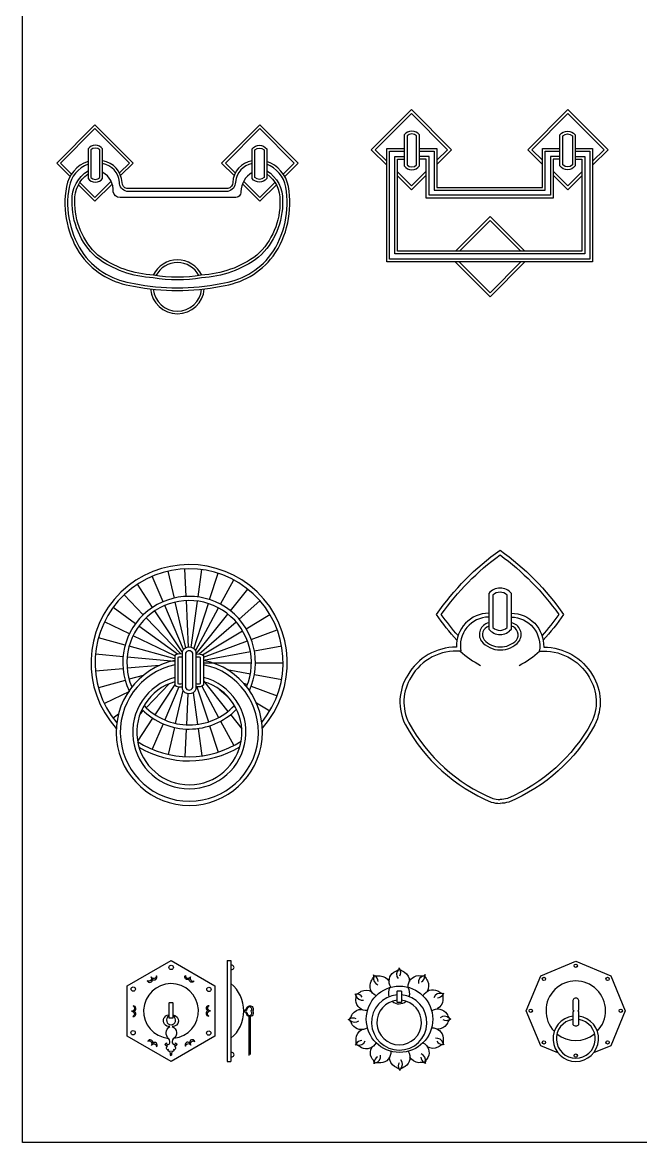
# Model space of a CAD drawing. Header units: millimetres. Extents: x -159346 to -157016, y -80163 to -78851.
# Drawn here: x -159346 to -158968, y -80163 to -79479 of the extents above; entities that cross this region are included whole.
import ezdxf

# ---------------------------------------------------------------- set-up
doc = ezdxf.new("R2010")
doc.units = ezdxf.units.MM
doc.header["$LTSCALE"] = 2
doc.header["$MEASUREMENT"] = 0
doc.layers.add('3', color=3, linetype='CONTINUOUS')
doc.layers.add('4', color=4, linetype='CONTINUOUS')
doc.layers.add('标注', color=7, linetype='CONTINUOUS', lineweight=25)

msp = doc.modelspace()

# ---------------------------------------------------------------- linework, layer by layer
at = {"layer": '3', "color": 0}
for p, q in [((-159252.94, -79830.86), (-159256.7, -79814.39)), ((-159245.74, -79829.89), (-159246.5, -79813.01)), ((-159238.49, -79830.21), (-159236.22, -79813.47)), ((-159231.41, -79831.83), (-159226.19, -79815.76)), ((-159266.24, -79836.55), (-159275.54, -79822.45)), ((-159259.84, -79833.11), (-159266.48, -79817.57)), ((-159224.74, -79834.68), (-159216.73, -79819.81)), ((-159271.91, -79841.07), (-159283.59, -79828.86)), ((-159218.68, -79838.68), (-159208.14, -79825.47)), ((-159276.69, -79846.54), (-159290.36, -79836.61)), ((-159247.35, -79862.33), (-159258.85, -79835.42)), ((-159245.98, -79861.33), (-159252.38, -79833.32)), ((-159244.35, -79860.88), (-159245.63, -79832.41)), ((-159242.67, -79861.04), (-159238.83, -79832.71)), ((-159241.14, -79861.77), (-159232.19, -79834.23)), ((-159239.97, -79862.99), (-159225.93, -79836.9)), ((-159213.43, -79843.7), (-159200.71, -79832.58)), ((-159249.06, -79864.98), (-159270.17, -79842.89)), ((-159248.27, -79863.76), (-159264.85, -79838.65)), ((-159239.58, -79864.9), (-159220.25, -79840.65)), ((-159209.16, -79849.57), (-159194.66, -79840.91)), ((-159280.41, -79852.77), (-159295.63, -79845.44)), ((-159251.05, -79865.17), (-159274.65, -79848.02)), ((-159237.8, -79864.99), (-159215.33, -79845.36)), ((-159235.84, -79865.52), (-159211.33, -79850.87)), ((-159206.01, -79856.11), (-159190.2, -79850.18)), ((-159282.96, -79859.57), (-159299.25, -79855.08)), ((-159252.75, -79866.1), (-159278.14, -79853.87)), ((-159235.11, -79867.03), (-159208.37, -79857)), ((-159284.26, -79866.71), (-159301.08, -79865.2)), ((-159252.75, -79867.91), (-159280.53, -79860.24)), ((-159235.11, -79868.74), (-159206.56, -79863.56)), ((-159204.08, -79863.11), (-159187.46, -79860.1)), ((-159252.75, -79869.55), (-159281.75, -79866.94)), ((-159262, -79871.97), (-159281.75, -79873.75)), ((-159235.11, -79870.34), (-159205.95, -79870.34)), ((-159203.43, -79870.34), (-159186.54, -79870.34)), ((-159284.26, -79873.97), (-159301.08, -79875.49)), ((-159271.94, -79878.07), (-159280.53, -79880.45)), ((-159220.65, -79874.57), (-159206.56, -79877.12)), ((-159204.08, -79877.57), (-159187.46, -79880.59)), ((-159282.96, -79881.12), (-159299.25, -79885.61)), ((-159256.21, -79883.2), (-159270.17, -79897.79)), ((-159252.75, -79883.71), (-159264.85, -79902.04)), ((-159250.21, -79885.04), (-159258.85, -79905.26)), ((-159239.15, -79885.04), (-159232.19, -79906.46)), ((-159236.21, -79884.69), (-159225.93, -79903.79)), ((-159235.11, -79881.4), (-159220.25, -79900.03)), ((-159210.66, -79882.83), (-159208.37, -79883.69)), ((-159206.01, -79884.57), (-159190.2, -79890.51)), ((-159280.41, -79887.91), (-159295.63, -79895.24)), ((-159247.78, -79887.21), (-159252.38, -79907.37)), ((-159244.77, -79889.11), (-159245.63, -79908.28)), ((-159241.47, -79888.5), (-159238.83, -79907.98)), ((-159225.52, -79886.42), (-159220.17, -79891.1)), ((-159202.89, -79894.86), (-159194.66, -79899.78)), ((-159287.06, -79901.69), (-159290.36, -79904.08)), ((-159266.24, -79904.14), (-159275.54, -79918.24)), ((-159271.91, -79899.61), (-159273.88, -79901.68)), ((-159224.74, -79906), (-159216.73, -79920.88)), ((-159218.68, -79902), (-159211.83, -79910.59)), ((-159259.84, -79907.58), (-159266.48, -79923.11)), ((-159252.94, -79909.82), (-159256.7, -79926.29)), ((-159245.74, -79910.8), (-159246.5, -79927.68)), ((-159238.49, -79910.47), (-159236.22, -79927.21)), ((-159231.41, -79908.86), (-159226.19, -79924.92))]:
    msp.add_line(p, q, dxfattribs=at)
for points in [[(-159092.68, -79563.66), (-159086.21, -79557.2), (-159108.26, -79535.15), (-159130.31, -79557.2), (-159123.32, -79564.19)], [(-159028.34, -79563.66), (-159034.8, -79557.2), (-159012.75, -79535.15), (-158990.7, -79557.2), (-158997.69, -79564.19)], [(-159286.45, -79571.38), (-159280.39, -79565.32), (-159301.39, -79544.32), (-159322.39, -79565.32), (-159315.7, -79572.02)], [(-159215.74, -79571.38), (-159221.8, -79565.32), (-159200.79, -79544.32), (-159179.79, -79565.32), (-159186.49, -79572.02)], [(-159008.33, -79558.14), (-158999.41, -79558.14), (-158999.41, -79623.95), (-159121.6, -79623.95), (-159121.6, -79558.14), (-159112.68, -79558.14)], [(-159008.33, -79561.26), (-159002.53, -79561.26), (-159002.53, -79620.83), (-159118.48, -79620.83), (-159118.48, -79561.26), (-159112.68, -79561.26)], [(-159103.38, -79558.14), (-159094.41, -79558.14), (-159094.41, -79581.9), (-159026.6, -79581.9), (-159026.6, -79558.14), (-159017.64, -79558.14)], [(-159017.64, -79561.26), (-159023.48, -79561.26), (-159023.48, -79585.02), (-159097.53, -79585.02), (-159097.53, -79561.26), (-159103.38, -79561.26)], [(-159116.75, -79570.76), (-159108.26, -79579.25), (-159099.26, -79570.25)], [(-159004.26, -79570.76), (-159012.75, -79579.25), (-159021.75, -79570.25)], [(-159310.61, -79577.1), (-159301.39, -79586.32), (-159291.54, -79576.46)], [(-159191.57, -79577.1), (-159200.79, -79586.32), (-159210.67, -79576.45)], [(-159041.54, -79619.1), (-159060.27, -79600.37), (-159079.01, -79619.1)], [(-159079.06, -79625.69), (-159060.27, -79644.47)], [(-159068.76, -79635.98), (-159060.27, -79644.47), (-159041.49, -79625.69)]]:
    msp.add_lwpolyline(points, dxfattribs=at)
for points in [[(-159110.95, -79548.76), (-159110.95, -79566.46, 0.411004), (-159105.11, -79566.46), (-159105.11, -79548.76, 0.411004)], [(-159010.06, -79548.76), (-159010.06, -79566.46, -0.411004), (-159015.9, -79566.46), (-159015.9, -79548.76, -0.411004)], [(-159303.95, -79557.29), (-159303.95, -79574.15, 0.411004), (-159298.39, -79574.15), (-159298.39, -79557.29, 0.411004)], [(-159198.24, -79557.29), (-159198.24, -79574.15, -0.411004), (-159203.8, -79574.15), (-159203.8, -79557.29, -0.411004)], [(-159058.51, -79829.09), (-159058.51, -79848.8, 0.411004), (-159049.84, -79848.8), (-159049.84, -79829.09, 0.411004)], [(-159246.11, -79864.52), (-159246.11, -79885.53, 0.68416), (-159241.74, -79885.53), (-159241.74, -79864.52, 0.68416)]]:
    msp.add_lwpolyline(points, format="xyb", close=True, dxfattribs=at)
for points in [[(-159305.6, -79566.05, 0.260992), (-159317.23, -79579.97, 0.199568), (-159308.17, -79621.24, 0.201038), (-159277.53, -79638.82, 0.102702), (-159224.66, -79638.82, 0.201038), (-159194.02, -79621.24, 0.199568), (-159184.96, -79579.97, 0.260992), (-159196.59, -79566.05, 0.260992)], [(-159196.59, -79569.98, -0.272921), (-159186.88, -79588.32, -0.217681), (-159201.56, -79622.84, -0.150063), (-159236.37, -79635.37, -0.089978), (-159265.82, -79635.37, -0.150063), (-159300.62, -79622.84, -0.217681), (-159315.31, -79588.32, -0.272921), (-159305.6, -79569.98, -0.257319)], [(-159205.45, -79565.66, 0.336999), (-159215.68, -79576.9, -0.371861), (-159220.3, -79582.6), (-159281.89, -79582.6, -0.374689), (-159286.51, -79576.9, 0.336999), (-159296.74, -79565.66)], [(-159079.82, -79853.81, -0.025874), (-159090.02, -79840.9, -0.080753), (-159054.18, -79804.52, -0.080753), (-159018.33, -79840.9, -0.025874), (-159028.53, -79853.81, -0.023775)], [(-159061.04, -79842.46, 0.46508), (-159078.13, -79863.32, 0.290749), (-159108.48, -79879.1, 0.26233), (-159109.86, -79907.11, 0.168674), (-159058.68, -79953.13, 0.078442), (-159054.21, -79953.77, 0.078442)], [(-159047.31, -79842.46, -0.46508), (-159030.22, -79863.32, -0.290749), (-158999.87, -79879.1, -0.26233), (-158998.49, -79907.11, -0.168674), (-159049.67, -79953.13, -0.078442), (-159054.14, -79953.77, -0.078442)], [(-159061.08, -79848.09, 0.518595), (-159063.95, -79856.35, 0.428785), (-159044.21, -79856.62, 0.524379), (-159047.27, -79848)], [(-159248.27, -79867.03, 0.158573), (-159250.86, -79867.09), (-159250.86, -79882.96, 0.158573), (-159248.27, -79883.02)], [(-159239.58, -79883.02, 0.158573), (-159237, -79882.96), (-159237, -79867.09, 0.158573), (-159239.58, -79867.03)], [(-159210.58, -80083.24, -0.470317), (-159208.43, -80084.5, 1.285114), (-159206.04, -80083.33, -0.461989), (-159206.04, -80082.69, 1.25796), (-159208.43, -80081.42, -0.468199), (-159210.58, -80082.67)]]:
    msp.add_lwpolyline(points, format="xyb", dxfattribs=at)
for centre, radius in [((-159254.89, -80056.32), 1.34), ((-159007.97, -80055.32), 1.01), ((-159027.37, -80063.36), 1.01), ((-158988.57, -80063.36), 1.01), ((-159278.01, -80069.54), 1.34), ((-159231.88, -80069.73), 1.34), ((-159035.4, -80082.75), 1.01), ((-158980.54, -80082.75), 1.01), ((-159278.12, -80096.18), 1.34), ((-159231.99, -80096.37), 1.34), ((-159027.37, -80102.15), 1.01), ((-158988.57, -80102.15), 1.01), ((-159007.97, -80110.18), 1.01)]:
    msp.add_circle(centre, radius, dxfattribs=at)
for centre, radius, start, end in [((-159251.09, -79640.9), 14.81, 27.8489, 152.1511), ((-159251.09, -79640.9), 14.81, 185.64709, 354.35291), ((-159243.93, -79870.34), 57.39, 320.63051, 219.69478), ((-159243.93, -79870.34), 40.5, 335.2937, 205.03159), ((-159243.81, -79912.75), 42.13, 102.25157, 78.08324), ((-159243.81, -79912.75), 34.57, 104.98758, 75.42507), ((-159243.93, -79870.34), 40.5, 224.74609, 315.5792), ((-159243.93, -79870.34), 57.39, 236.78673, 303.53856), ((-159127.33, -80063.14), 4.04, 162.08491, 250.49285), ((-159132.54, -80064.94), 3.96, 0.91868, 59.73796), ((-159113.33, -80060.56), 4.04, 132.08491, 220.49285), ((-159118.75, -80059.52), 3.96, 330.91868, 29.73796), ((-159099.92, -80065.33), 4.04, 102.08491, 190.49285), ((-159104.09, -80061.73), 3.96, 300.91868, 359.73796), ((-159138.17, -80072.37), 4.04, 192.08491, 280.49285), ((-159141.77, -80076.53), 3.96, 30.91868, 89.73796), ((-159090.7, -80076.17), 4.04, 72.08491, 160.49285), ((-159092.5, -80070.96), 3.96, 270.91868, 329.73796), ((-159143.97, -80091.19), 3.96, 60.91868, 119.73796), ((-159142.93, -80085.77), 4.04, 222.08491, 310.49285), ((-159088.12, -80090.16), 4.04, 42.08491, 130.49285), ((-159087.08, -80084.75), 3.96, 240.91868, 299.73796), ((-159138.55, -80104.98), 3.96, 90.91868, 149.73796), ((-159140.36, -80099.77), 4.04, 252.08491, 340.49285), ((-159092.89, -80103.57), 4.04, 12.08491, 100.49285), ((-159089.29, -80099.4), 3.96, 210.91868, 269.73796), ((-159126.96, -80114.21), 3.96, 120.91868, 179.73796), ((-159131.13, -80110.61), 4.04, 282.08491, 10.49285), ((-159098.52, -80110.99), 3.96, 180.91868, 239.73796), ((-159103.73, -80112.8), 4.04, 342.08491, 70.49285), ((-159112.31, -80116.41), 3.96, 150.91868, 209.73796), ((-159117.72, -80115.37), 4.04, 312.08491, 40.49285)]:
    msp.add_arc(centre, radius, start, end, dxfattribs=at)
at = {"layer": '4', "color": 0}
for p, q in [((-159220.75, -80052.15), (-159220.75, -80113.77)), ((-159220.75, -80052.15), (-159218.45, -80052.15)), ((-159218.45, -80052.15), (-159218.45, -80113.77)), ((-159207.6, -80086.14), (-159207.6, -80110.07)), ((-159206.71, -80086.29), (-159206.71, -80109.53)), ((-159220.75, -80113.77), (-159218.45, -80113.77))]:
    msp.add_line(p, q, dxfattribs=at)
for points in [[(-159092.68, -79566.11), (-159083.76, -79557.2), (-159108.26, -79532.7), (-159132.76, -79557.2), (-159123.32, -79566.64)], [(-159028.34, -79566.11), (-159037.25, -79557.2), (-159012.75, -79532.7), (-158988.25, -79557.2), (-158997.69, -79566.64)], [(-159285.73, -79572.99), (-159278.06, -79565.32), (-159301.39, -79541.98), (-159324.73, -79565.32), (-159316.59, -79573.46)], [(-159216.46, -79572.99), (-159224.13, -79565.32), (-159200.79, -79541.98), (-159177.46, -79565.32), (-159185.6, -79573.46)], [(-159008.33, -79556.41), (-158997.68, -79556.41), (-158997.68, -79625.69), (-159123.33, -79625.69), (-159123.33, -79556.41), (-159112.68, -79556.41)], [(-159103.38, -79556.41), (-159092.68, -79556.41), (-159092.68, -79580.17), (-159028.34, -79580.17), (-159028.34, -79556.41), (-159017.64, -79556.41)], [(-159008.33, -79562.99), (-159004.26, -79562.99), (-159004.26, -79619.1), (-159116.75, -79619.1), (-159116.75, -79562.99), (-159112.68, -79562.99)], [(-159017.64, -79562.99), (-159021.75, -79562.99), (-159021.75, -79586.75), (-159099.26, -79586.75), (-159099.26, -79562.99), (-159103.38, -79562.99)], [(-159311.48, -79578.57), (-159301.39, -79588.65), (-159290.86, -79578.12)], [(-159190.71, -79578.57), (-159200.79, -79588.65), (-159211.4, -79578.05)], [(-159116.75, -79573.21), (-159108.26, -79581.7), (-159099.26, -79572.7)], [(-159004.26, -79573.21), (-159012.75, -79581.7), (-159021.75, -79572.7)], [(-159039.09, -79619.1), (-159060.27, -79597.92), (-159081.46, -79619.1)], [(-159081.51, -79625.69), (-159060.27, -79646.92)], [(-159068.76, -79638.43), (-159060.27, -79646.92), (-159039.04, -79625.69)], [(-159018.82, -80108.5), (-159029.35, -80104.14), (-159038.21, -80082.75), (-159029.35, -80061.37), (-159007.97, -80052.51), (-158986.59, -80061.37), (-158977.73, -80082.75), (-158986.59, -80104.14), (-158997.08, -80108.48)]]:
    msp.add_lwpolyline(points, dxfattribs=at)
for points in [[(-159112.68, -79548.11), (-159112.68, -79567.12, 0.490324), (-159103.38, -79567.12), (-159103.38, -79548.11, 0.490324)], [(-159008.33, -79548.11), (-159008.33, -79567.12, -0.490324), (-159017.64, -79567.12), (-159017.64, -79548.11, -0.490324)], [(-159305.6, -79556.67), (-159305.6, -79574.77, 0.490324), (-159296.74, -79574.77), (-159296.74, -79556.67, 0.490324)], [(-159196.59, -79556.67), (-159196.59, -79574.77, -0.490324), (-159205.45, -79574.77), (-159205.45, -79556.67, -0.490324)], [(-159061.08, -79828.12), (-159061.08, -79849.76, 0.490324), (-159047.27, -79849.76), (-159047.27, -79828.12, 0.490324)], [(-159248.27, -79863.71), (-159248.27, -79886.34, 0.654288), (-159239.58, -79886.34), (-159239.58, -79863.71, 0.654288)], [(-159263.83, -80061.46, -0.73919), (-159267.16, -80062.16, -0.802819), (-159269.45, -80064.43, 0.931026), (-159266.41, -80063.54, 0.853345)], [(-159243.89, -80063.37, -0.931026), (-159246.18, -80061.18, 0.802819), (-159243.07, -80062.03, 0.73919), (-159240.79, -80064.56, -0.853345)], [(-159116.65, -80077.83, -0.414214), (-159116.98, -80077.5), (-159116.98, -80070.96, -0.414214), (-159116.65, -80070.63), (-159114.68, -80070.63, -0.414214), (-159114.35, -80070.96), (-159114.35, -80077.5, -0.414214), (-159114.68, -80077.83)], [(-159006.15, -80077.13, 1.162351), (-159009.69, -80077.13), (-159009.69, -80082.23, 0.089551), (-159009.15, -80082.86, 0.080815), (-159009.69, -80083.46), (-159009.69, -80091.17, 0.488233), (-159006.15, -80091.17), (-159006.15, -80083.46, 0.080815), (-159006.7, -80082.86, 0.089551), (-159006.15, -80082.23)], [(-159279.09, -80083.09, -0.802819), (-159278.27, -80086.21, 0.931026), (-159277.52, -80083.13, 0.853345), (-159278.03, -80079.85, -0.73919)], [(-159253.66, -80086.77), (-159253.66, -80078.34, 0.414214), (-159253.99, -80078.01), (-159256.01, -80078.01, 0.414214), (-159256.34, -80078.34), (-159256.34, -80086.77, 0.414214), (-159256.01, -80087.1), (-159253.99, -80087.1, 0.414214)], [(-159231.97, -80086.07, -0.73919), (-159230.91, -80082.83, -0.802819), (-159231.73, -80079.71, 0.931026), (-159232.48, -80082.79, 0.853345)], [(-159263.82, -80104.74, 0.931026), (-159266.11, -80102.55, 0.853345), (-159269.21, -80101.35, -0.73919), (-159266.93, -80103.89, -0.802819)], [(-159240.55, -80101.49, 0.931026), (-159243.59, -80102.38, 0.853345), (-159246.17, -80104.46, -0.73919), (-159242.84, -80103.76, -0.802819)]]:
    msp.add_lwpolyline(points, format="xyb", close=True, dxfattribs=at)
for points in [[(-159305.65, -79564.31, 0.268637), (-159318.85, -79579.67, 0.199759), (-159309.5, -79622.21, 0.200866), (-159277.8, -79640.44, 0.102449), (-159224.39, -79640.44, 0.200866), (-159192.69, -79622.21, 0.199759), (-159183.34, -79579.67, 0.268637), (-159196.53, -79564.31)], [(-159205.5, -79563.99, 0.348958), (-159217.35, -79577.11, -0.352168), (-159220.23, -79580.95), (-159281.96, -79580.95, -0.355932), (-159284.84, -79577.11, 0.348958), (-159296.69, -79563.99)], [(-159205.5, -79571.03, 0.257616), (-159212.35, -79582.87, -0.458134), (-159216.07, -79586.38), (-159286.12, -79586.38, -0.381087), (-159290.27, -79582.87, 0.289725), (-159296.69, -79571.03)], [(-159196.53, -79571.99, -0.258158), (-159188.53, -79588.3, -0.217566), (-159202.62, -79621.57, -0.150184), (-159236.56, -79633.73, -0.090659), (-159265.63, -79633.73, -0.150184), (-159299.57, -79621.57, -0.217566), (-159313.66, -79588.3, -0.258158), (-159305.65, -79571.99)], [(-159080.53, -79856.63, -0.031058), (-159092.96, -79840.9, -0.08612), (-159054.18, -79801.55, -0.08612), (-159015.4, -79840.9, -0.031058), (-159027.82, -79856.63, -0.029482)], [(-159061.08, -79840.06, 0.42059), (-159080.82, -79860.81, 0.267638), (-159110.54, -79877.86, 0.262372), (-159111.98, -79908.23, 0.169063), (-159059.5, -79955.38, 0.080268), (-159054.18, -79956.17, 0.080268)], [(-159047.27, -79840.06, -0.42059), (-159027.54, -79860.81, -0.267638), (-158997.82, -79877.86, -0.262372), (-158996.37, -79908.23, -0.169063), (-159048.85, -79955.38, -0.080268), (-159054.18, -79956.17, -0.080268)], [(-159061.08, -79846.03, 0.533679), (-159065.58, -79857.09, 0.466129), (-159042.68, -79857.35, 0.54934), (-159047.27, -79845.98)], [(-159248.27, -79865.08, 0.194624), (-159252.75, -79865.92), (-159252.75, -79884.13, 0.194624), (-159248.27, -79884.96)], [(-159239.58, -79865.08, -0.194624), (-159235.11, -79865.92), (-159235.11, -79884.13, -0.194624), (-159239.58, -79884.96)], [(-159120.76, -80068.39, -0.409892), (-159118.92, -80059.13, 0.041211), (-159116.04, -80057.56, 0.167464), (-159115.68, -80056.6, 0.167464), (-159115.31, -80057.56, 0.041211), (-159112.44, -80059.13, -0.253338), (-159109.49, -80064.84)], [(-159129.84, -80073.63, -0.409892), (-159132.88, -80064.69, 0.041211), (-159131.18, -80061.89, 0.167464), (-159131.34, -80060.87, 0.167464), (-159130.54, -80061.52, 0.041211), (-159127.27, -80061.45, -0.253338), (-159121.86, -80064.92)], [(-159110.27, -80068.4, -0.409892), (-159104.04, -80061.3, 0.041211), (-159100.77, -80061.38, 0.167464), (-159099.97, -80060.73, 0.167464), (-159100.13, -80061.74, 0.041211), (-159098.43, -80064.54, -0.253338), (-159098.73, -80070.96)], [(-159135.1, -80082.71, -0.409892), (-159142.2, -80076.49, 0.041211), (-159142.12, -80073.21, 0.167464), (-159142.77, -80072.41, 0.167464), (-159141.75, -80072.57, 0.041211), (-159138.96, -80070.87, -0.253338), (-159132.54, -80071.17)], [(-159101.19, -80073.65, -0.409892), (-159092.25, -80070.62, 0.041211), (-159089.45, -80072.32, 0.167464), (-159088.43, -80072.15, 0.167464), (-159089.08, -80072.96, 0.041211), (-159089.01, -80076.23, -0.253338), (-159092.48, -80081.64)], [(-159210.59, -80082.21, 0.513588), (-159208.84, -80081.35, -1.256851), (-159205.19, -80083.01, -1.278696), (-159208.84, -80084.57, 0.513588), (-159210.59, -80083.71)], [(-159135.1, -80093.2, -0.409892), (-159144.37, -80091.36, 0.041211), (-159145.94, -80088.49, 0.167464), (-159146.9, -80088.12, 0.167464), (-159145.94, -80087.75, 0.041211), (-159144.37, -80084.88, -0.253338), (-159138.66, -80081.93)], [(-159095.95, -80082.74, -0.409892), (-159086.69, -80084.58, 0.041211), (-159085.12, -80087.45, 0.167464), (-159084.16, -80087.82, 0.167464), (-159085.12, -80088.19, 0.041211), (-159086.69, -80091.06, -0.253338), (-159092.4, -80094.01)], [(-159253.61, -80085.35, -0.963392), (-159254.21, -80092.45, -0.629884), (-159253.67, -80099.86, 0.365314), (-159253.78, -80103.13, 0.67632), (-159252.16, -80102.42, -1.042415), (-159252.88, -80104.2, -0.099092), (-159252.28, -80105.41, -0.620117), (-159253.41, -80106.51, -0.882096), (-159254.46, -80107.41, -0.070324), (-159255, -80110.31, -0.070324), (-159255.54, -80107.41, -0.882096), (-159256.59, -80106.51, -0.620117), (-159257.72, -80105.41, -0.099092), (-159257.12, -80104.2, -1.042415), (-159257.84, -80102.42, 0.67632), (-159256.22, -80103.13, 0.365314), (-159256.33, -80099.86, -0.524272), (-159255.79, -80092.45, -1.001738), (-159256.39, -80085.35)], [(-159129.87, -80102.29, -0.409892), (-159138.81, -80105.32, 0.041211), (-159141.6, -80103.62, 0.167464), (-159142.62, -80103.78, 0.167464), (-159141.97, -80102.98, 0.041211), (-159142.05, -80099.71, -0.253338), (-159138.58, -80094.3)], [(-159095.96, -80093.23, -0.409892), (-159088.86, -80099.45, 0.041211), (-159088.94, -80102.73, 0.167464), (-159088.29, -80103.53, 0.167464), (-159089.3, -80103.36, 0.041211), (-159092.1, -80105.07, -0.253338), (-159098.52, -80104.77)], [(-159101.21, -80102.31, -0.409892), (-159098.17, -80111.25, 0.041211), (-159099.88, -80114.04, 0.167464), (-159099.71, -80115.06, 0.167464), (-159100.51, -80114.41, 0.041211), (-159103.79, -80114.49, -0.253338), (-159109.19, -80111.02)], [(-159120.79, -80107.54, -0.409892), (-159127.01, -80114.64, 0.041211), (-159130.28, -80114.56, 0.167464), (-159131.09, -80115.21, 0.167464), (-159130.92, -80114.19, 0.041211), (-159132.62, -80111.4, -0.253338), (-159132.32, -80104.98)], [(-159110.3, -80107.54, -0.409892), (-159112.14, -80116.81, 0.041211), (-159115.01, -80118.38, 0.167464), (-159115.38, -80119.34, 0.167464), (-159115.75, -80118.38, 0.041211), (-159118.62, -80116.81, -0.253338), (-159121.57, -80111.1)]]:
    msp.add_lwpolyline(points, format="xyb", dxfattribs=at)
msp.add_lwpolyline([(-159255, -80113.77), (-159281.68, -80098.36), (-159281.68, -80067.55), (-159255, -80052.15), (-159228.32, -80067.55), (-159228.32, -80098.36)], close=True, dxfattribs=at)
msp.add_circle((-159115.53, -80087.97), 20.26, dxfattribs=at)
for centre, radius, start, end in [((-159251.09, -79640.9), 16.46, 25.86777, 154.13223), ((-159251.09, -79640.9), 16.46, 184.38313, 355.61687), ((-159243.93, -79870.34), 59.91, 318.25621, 222.06908), ((-159243.93, -79870.34), 37.98, 337.39161, 202.93368), ((-159038.84, -79819.65), 58.99, 227.72152, 242.4516), ((-159069.88, -79819.82), 58.94, 297.717, 312.45253), ((-159243.81, -79912.75), 44.65, 101.5503, 78.76483), ((-159243.81, -79912.75), 32.05, 106.19711, 74.25053), ((-159243.93, -79870.34), 37.98, 223.56568, 316.75961), ((-159243.93, -79870.34), 59.91, 239.27014, 301.05515), ((-159217.89, -80056.32), 1.34, 245.53183, 114.46817), ((-159255, -80082.96), 16.73, 275.96113, 264.44418), ((-159232.2, -80082.91), 21.62, 309.49644, 50.50356), ((-159115.84, -80072), 6.54, 148.4742, 200.02703), ((-159115.84, -80072), 6.54, 340.87922, 33.78331), ((-159007.97, -80082.75), 18.16, 316.30538, 223.78806), ((-159115.7, -80089.94), 16.9, 94.3243, 85.43263), ((-159115.7, -80089.94), 13.62, 95.35801, 84.31961), ((-159115.84, -80072), 6.54, 230.10401, 310.78668), ((-159254.98, -80088.56), 2.75, 119.73461, 61.10846), ((-159007.96, -80099.86), 13.88, 97.18908, 82.54114), ((-159007.96, -80099.86), 11.87, 98.41839, 81.26504), ((-159007.97, -80082.75), 18.16, 230.85125, 309.2422), ((-159217.89, -80109.59), 1.34, 245.53183, 114.46817)]:
    msp.add_arc(centre, radius, start, end, dxfattribs=at)
at = {"layer": '标注', "color": 7}
msp.add_lwpolyline([(-159345.69, -78850.9), (-157016.31, -78850.9), (-157016.31, -80163.25), (-159345.69, -80163.25)], close=True, dxfattribs=at)

doc.saveas('drawing.dxf')
